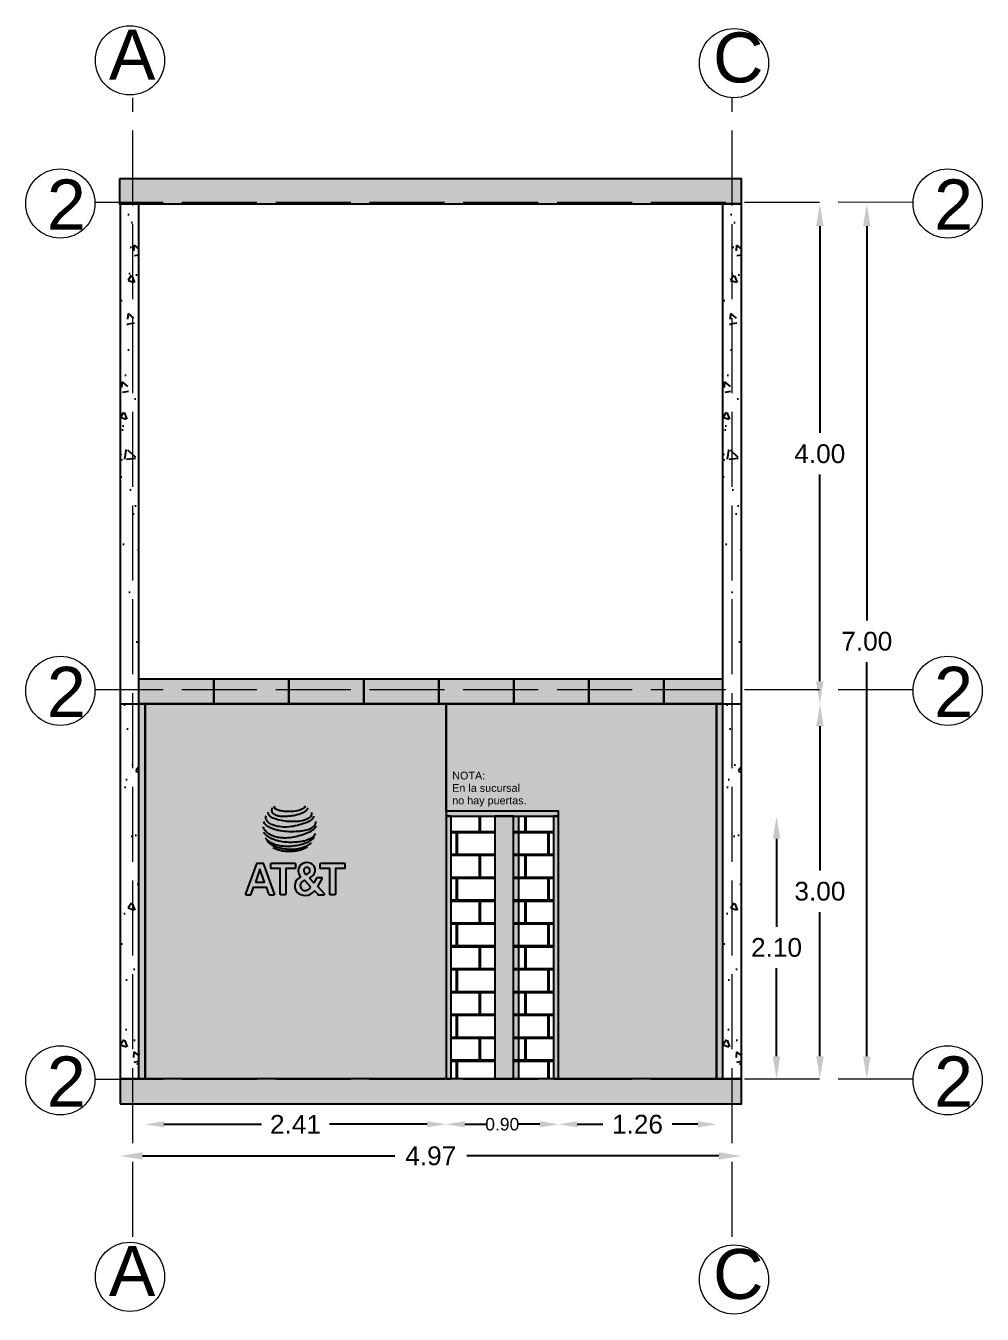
# Model space of a CAD drawing. Header units: millimetres. Extents: x 0 to 21977, y 2 to 7635.
# Drawn here: x 10963.86 to 10971.51, y 3781.54 to 3791.85 of the extents above; entities that cross this region are included whole.
import ezdxf

# ---------------------------------------------------------------- set-up
doc = ezdxf.new("R2010")
doc.units = ezdxf.units.MM
doc.linetypes.add('ACAD_ISO02W100', pattern=[15, 12, -3])
for name, color, linetype in [('CORTE', 254, 'Continuous'), ('MEDIDAS.', 144, 'Continuous'), ('MUROS ACABADOS', 142, 'Continuous')]:
    doc.layers.add(name, color=color, linetype=linetype)
doc.layers.add('COTAS', color=161, linetype='ACAD_ISO02W100', lineweight=20)
doc.layers.add('MURO DUROCK', color=161, linetype='Continuous', lineweight=25)
doc.styles.get("Standard").update_dxf_attribs({"font": 'arial.ttf'})
doc.dimstyles.get("Standard").update_dxf_attribs({"dimtxt": 0.15, "dimasz": 0.18, "dimexe": 0.18, "dimexo": 0.0625, "dimgap": 0.09, "dimtad": 0, "dimtih": 1, "dimtoh": 1, "dimzin": 0, "dimdsep": 46, "dimtxsty": 'Standard', "dimblk2": 'ARCHTICK', "dimcen": 0.09, "dimadec": 0, "dimazin": 0, "dimtfac": 1, "dimtofl": 0, "dimtmove": 0, "dimatfit": 3, "dimfxl": 1, "dimtolj": 1, "dimtzin": 0, "dimarcsym": 0})

# ---------------------------------------------------------------- blocks, each defined once
blk = doc.blocks.new('letrero para plano azul')
at = {"true_color": 0x389cff}
h = blk.add_hatch(color=150, dxfattribs=at)
h.dxf.hatch_style = 1
edge = h.paths.add_edge_path()
edge.add_ellipse((10971.687, 3808.14), major_axis=(-0.408, 0), ratio=0.990182, start_angle=235.8088, end_angle=304.4805)
edge.add_spline(control_points=[(10971.457, 3808.473), (10971.447, 3808.462), (10971.449, 3808.433), (10971.508, 3808.406), (10971.583, 3808.388), (10971.694, 3808.385), (10971.802, 3808.388), (10971.925, 3808.442), (10971.923, 3808.467), (10971.917, 3808.474)], knot_values=[0.128865, 0.128865, 0.128865, 0.128865, 0.153866, 0.179922, 0.232217, 0.300381, 0.373945, 0.445699, 0.478946, 0.478946, 0.478946, 0.478946], degree=3, periodic=0)
h = blk.add_hatch(color=150, dxfattribs=at)
h.dxf.hatch_style = 1
edge = h.paths.add_edge_path()
edge.add_spline(control_points=[(10971.958, 3808.442), (10971.96, 3808.437), (10971.96, 3808.43), (10971.938, 3808.394), (10971.872, 3808.357), (10971.777, 3808.326), (10971.669, 3808.311), (10971.587, 3808.309), (10971.519, 3808.315), (10971.477, 3808.327), (10971.438, 3808.348), (10971.415, 3808.377), (10971.406, 3808.414), (10971.416, 3808.436), (10971.423, 3808.448)], knot_values=[0.003593, 0.003593, 0.003593, 0.003593, 0.006024, 0.021106, 0.073245, 0.144555, 0.202269, 0.269247, 0.293403, 0.325434, 0.349075, 0.372728, 0.390364, 0.4152, 0.4152, 0.4152, 0.4152], degree=3, periodic=0)
edge.add_ellipse((10971.687, 3808.14), major_axis=(-0.408, 0), ratio=0.990182, start_angle=310.357, end_angle=323.8514)
edge.add_spline(control_points=[(10971.358, 3808.378), (10971.356, 3808.369), (10971.356, 3808.348), (10971.385, 3808.307), (10971.458, 3808.271), (10971.557, 3808.245), (10971.66, 3808.232), (10971.755, 3808.231), (10971.862, 3808.236), (10971.96, 3808.263), (10972.022, 3808.319), (10972.025, 3808.352), (10972.023, 3808.366), (10972.023, 3808.37)], knot_values=[0.008649, 0.008649, 0.008649, 0.008649, 0.025773, 0.045772, 0.096013, 0.166665, 0.233614, 0.282556, 0.338803, 0.427861, 0.462359, 0.479526, 0.486818, 0.486818, 0.486818, 0.486818], degree=3, periodic=0)
edge.add_ellipse((10971.687, 3808.14), major_axis=(-0.408, 0), ratio=0.990182, start_angle=214.66, end_angle=228.4302)
h = blk.add_hatch(color=150, dxfattribs=at)
h.dxf.hatch_style = 1
edge = h.paths.add_edge_path()
edge.add_spline(control_points=[(10971.286, 3808.07), (10971.29, 3808.062), (10971.298, 3808.048), (10971.317, 3808.028), (10971.344, 3808.004), (10971.387, 3807.978), (10971.447, 3807.95), (10971.529, 3807.927), (10971.609, 3807.914), (10971.695, 3807.91), (10971.775, 3807.912), (10971.866, 3807.922), (10971.941, 3807.938), (10972.005, 3807.967), (10972.052, 3807.996), (10972.074, 3808.029), (10972.082, 3808.041), (10972.084, 3808.044)], knot_values=[0.012982, 0.012982, 0.012982, 0.012982, 0.028308, 0.04302, 0.063513, 0.093229, 0.133566, 0.183249, 0.248239, 0.279568, 0.339134, 0.393524, 0.445234, 0.477135, 0.521976, 0.542107, 0.5483, 0.5483, 0.5483, 0.5483], degree=3, periodic=0)
edge.add_ellipse((10971.687, 3808.14), major_axis=(-0.408, 0), ratio=0.990182, start_angle=166.2681, end_angle=183.2099)
edge.add_spline(control_points=[(10972.095, 3808.163), (10972.092, 3808.156), (10972.085, 3808.141), (10972.059, 3808.113), (10972.003, 3808.074), (10971.914, 3808.034), (10971.805, 3808.001), (10971.698, 3807.982), (10971.611, 3807.977), (10971.536, 3807.981), (10971.479, 3807.992), (10971.425, 3808.009), (10971.381, 3808.03), (10971.345, 3808.055), (10971.318, 3808.081), (10971.301, 3808.103), (10971.287, 3808.127), (10971.282, 3808.144), (10971.28, 3808.153)], knot_values=[0.007802, 0.007802, 0.007802, 0.007802, 0.0205, 0.038932, 0.075849, 0.143421, 0.21564, 0.282181, 0.339884, 0.372758, 0.418414, 0.445526, 0.474864, 0.506767, 0.524911, 0.541965, 0.557948, 0.574375, 0.574375, 0.574375, 0.574375], degree=3, periodic=0)
edge.add_ellipse((10971.687, 3808.14), major_axis=(-0.408, 0), ratio=0.990182, start_angle=358.1762, end_angle=370)
h = blk.add_hatch(color=150, dxfattribs=at)
h.dxf.hatch_style = 1
edge = h.paths.add_edge_path()
edge.add_spline(control_points=[(10971.29, 3808.231), (10971.291, 3808.222), (10971.302, 3808.189), (10971.345, 3808.159), (10971.405, 3808.126), (10971.47, 3808.104), (10971.562, 3808.085), (10971.68, 3808.073), (10971.797, 3808.075), (10971.906, 3808.088), (10971.98, 3808.107), (10972.039, 3808.139), (10972.072, 3808.171), (10972.084, 3808.204), (10972.085, 3808.225), (10972.085, 3808.231)], knot_values=[0.014023, 0.014023, 0.014023, 0.014023, 0.030974, 0.073379, 0.10402, 0.155335, 0.197783, 0.274963, 0.369242, 0.410223, 0.47411, 0.506523, 0.530369, 0.556614, 0.567607, 0.567607, 0.567607, 0.567607], degree=3, periodic=0)
edge.add_ellipse((10971.687, 3808.14), major_axis=(-0.408, 0), ratio=0.990182, start_angle=192.9923, end_angle=206.2179)
edge.add_spline(control_points=[(10972.053, 3808.318), (10972.053, 3808.315), (10972.052, 3808.295), (10972.008, 3808.24), (10971.906, 3808.197), (10971.776, 3808.163), (10971.647, 3808.144), (10971.535, 3808.15), (10971.443, 3808.17), (10971.377, 3808.203), (10971.333, 3808.241), (10971.316, 3808.285), (10971.319, 3808.31), (10971.324, 3808.322)], knot_values=[0.003597, 0.003597, 0.003597, 0.003597, 0.009886, 0.039798, 0.122741, 0.208239, 0.285459, 0.358281, 0.409779, 0.455584, 0.490924, 0.513468, 0.537289, 0.537289, 0.537289, 0.537289], degree=3, periodic=0)
edge.add_ellipse((10971.687, 3808.14), major_axis=(-0.408, 0), ratio=0.990182, start_angle=333.1991, end_angle=346.9413)
h = blk.add_hatch(color=150, dxfattribs=at)
h.dxf.hatch_style = 1
edge = h.paths.add_edge_path()
edge.add_spline(control_points=[(10971.333, 3807.941), (10971.339, 3807.934), (10971.356, 3807.915), (10971.385, 3807.888), (10971.423, 3807.863), (10971.47, 3807.842), (10971.526, 3807.823), (10971.594, 3807.808), (10971.671, 3807.801), (10971.748, 3807.8), (10971.824, 3807.81), (10971.89, 3807.826), (10971.953, 3807.854), (10971.992, 3807.883), (10972.015, 3807.902), (10972.02, 3807.906)], knot_values=[0.02124, 0.02124, 0.02124, 0.02124, 0.038567, 0.066554, 0.09322, 0.121056, 0.158938, 0.200798, 0.247614, 0.298784, 0.33987, 0.387174, 0.420854, 0.464375, 0.475001, 0.475001, 0.475001, 0.475001], degree=3, periodic=0)
edge.add_ellipse((10971.687, 3808.14), major_axis=(-0.408, 0), ratio=0.990182, start_angle=144.5182, end_angle=157.8506)
edge.add_spline(control_points=[(10972.065, 3807.988), (10972.059, 3807.981), (10972.034, 3807.956), (10971.969, 3807.908), (10971.87, 3807.873), (10971.755, 3807.853), (10971.646, 3807.845), (10971.542, 3807.853), (10971.45, 3807.878), (10971.381, 3807.909), (10971.339, 3807.948), (10971.321, 3807.969), (10971.315, 3807.977)], knot_values=[0.011524, 0.011524, 0.011524, 0.011524, 0.028354, 0.074673, 0.157277, 0.217096, 0.286184, 0.354151, 0.405667, 0.458056, 0.490472, 0.508639, 0.508639, 0.508639, 0.508639], degree=3, periodic=0)
edge.add_ellipse((10971.687, 3808.14), major_axis=(-0.408, 0), ratio=0.990182, start_angle=23.854, end_angle=29.5948)
h = blk.add_hatch(color=150, dxfattribs=at)
h.dxf.hatch_style = 1
edge = h.paths.add_edge_path()
edge.add_ellipse((10971.687, 3808.14), major_axis=(-0.408, 0), ratio=0.990182, start_angle=50.6786, end_angle=131.2406)
edge.add_spline(control_points=[(10971.956, 3807.837), (10971.952, 3807.834), (10971.935, 3807.826), (10971.903, 3807.809), (10971.855, 3807.791), (10971.797, 3807.779), (10971.734, 3807.769), (10971.673, 3807.77), (10971.607, 3807.772), (10971.546, 3807.783), (10971.49, 3807.798), (10971.454, 3807.815), (10971.436, 3807.824), (10971.429, 3807.828)], knot_values=[0.00823, 0.00823, 0.00823, 0.00823, 0.0177, 0.042594, 0.074296, 0.109937, 0.148709, 0.189938, 0.2206, 0.268724, 0.301937, 0.3263, 0.33974, 0.33974, 0.33974, 0.33974], degree=3, periodic=0)
h = blk.add_hatch(color=255)
h.dxf.hatch_style = 1
edge = h.paths.add_edge_path()
edge.add_line((10971.014, 3807.103), (10971.079, 3807.103))
edge.add_arc((10971.079, 3807.116), 0.0137, 270, 346.4923)
edge.add_line((10971.092, 3807.113), (10971.13, 3807.219))
edge.add_line((10971.13, 3807.219), (10971.325, 3807.219))
edge.add_line((10971.325, 3807.219), (10971.361, 3807.117))
edge.add_arc((10971.382, 3807.124), 0.0215, 198.6171, 261.6624)
edge.add_line((10971.378, 3807.103), (10971.443, 3807.103))
edge.add_arc((10971.441, 3807.114), 0.0117, 278.8223, 386.0649)
edge.add_line((10971.452, 3807.119), (10971.287, 3807.577))
edge.add_arc((10971.271, 3807.571), 0.0166, 19.8261, 75.8209)
edge.add_line((10971.275, 3807.587), (10971.185, 3807.587))
edge.add_arc((10971.185, 3807.574), 0.0136, 90, 151.5385)
edge.add_line((10971.173, 3807.58), (10971.006, 3807.119))
edge.add_arc((10971.016, 3807.113), 0.0108, 151.0703, 262.0236)
h.paths.add_polyline_path([(10971.157, 3807.297), (10971.297, 3807.297), (10971.228, 3807.497)], flags=16)
h = blk.add_hatch(color=255)
h.dxf.hatch_style = 1
edge = h.paths.add_edge_path()
edge.add_line((10971.405, 3807.588), (10971.763, 3807.588))
edge.add_arc((10971.763, 3807.576), 0.0118, 4.2, 90, ccw=False)
edge.add_line((10971.775, 3807.577), (10971.775, 3807.518))
edge.add_arc((10971.764, 3807.518), 0.011, -95.3111, 0, ccw=False)
edge.add_line((10971.763, 3807.507), (10971.628, 3807.507))
edge.add_line((10971.628, 3807.507), (10971.628, 3807.112))
edge.add_arc((10971.616, 3807.114), 0.0118, 280.0314, 347.5188, ccw=False)
edge.add_line((10971.618, 3807.103), (10971.551, 3807.103))
edge.add_arc((10971.552, 3807.115), 0.0123, 188.9431, 262.8223, ccw=False)
edge.add_line((10971.54, 3807.113), (10971.54, 3807.507))
edge.add_line((10971.54, 3807.507), (10971.407, 3807.507))
edge.add_arc((10971.407, 3807.52), 0.0134, 193.5965, 270, ccw=False)
edge.add_line((10971.394, 3807.517), (10971.394, 3807.575))
edge.add_arc((10971.406, 3807.575), 0.0128, 97.5157, 180, ccw=False)
h = blk.add_hatch(color=255)
h.dxf.hatch_style = 1
edge = h.paths.add_edge_path(flags=16)
edge.add_arc((10971.829, 3807.617), 0.233, 297.9697, 312.5604)
edge.add_arc((10971.954, 3807.477), 0.0455, 315.7362, 358.7602)
edge.add_arc((10971.957, 3807.48), 0.0428, 355.2814, 443.5652)
edge.add_arc((10971.951, 3807.38), 0.143, 85.5402, 94.4598)
edge.add_arc((10971.946, 3807.479), 0.0434, 98.3903, 178.7763)
edge.add_arc((10971.96, 3807.475), 0.0574, 175.1233, 217.1316)
edge.add_arc((10972.044, 3807.523), 0.154, 212.4434, 226.6899)
edge = h.paths.add_edge_path(flags=16)
edge.add_line((10972.011, 3807.219), (10971.913, 3807.325))
edge.add_arc((10971.995, 3807.171), 0.174, 118.201, 134.038)
edge.add_arc((10971.924, 3807.242), 0.0742, 132.5389, 194.599)
edge.add_arc((10971.924, 3807.241), 0.0743, 194.4613, 279.0682)
edge.add_arc((10971.93, 3807.254), 0.0857, 274.3532, 321.59)
edge.add_arc((10971.85, 3807.33), 0.196, 318.4876, 325.3812)
edge = h.paths.add_edge_path()
edge.add_arc((10971.915, 3807.236), 0.151, 111.7971, 215.4875)
edge.add_arc((10971.924, 3807.272), 0.181, 223.2882, 323.398)
edge.add_line((10972.069, 3807.164), (10972.114, 3807.114))
edge.add_arc((10972.136, 3807.129), 0.0264, 215.8159, 267.0105)
edge.add_line((10972.134, 3807.103), (10972.217, 3807.103))
edge.add_arc((10972.216, 3807.112), 0.00941, 277.5157, 384.5194)
edge.add_line((10972.224, 3807.116), (10972.119, 3807.23))
edge.add_line((10972.119, 3807.23), (10972.188, 3807.35))
edge.add_arc((10972.18, 3807.354), 0.00926, 329.9216, 439.5861)
edge.add_line((10972.182, 3807.364), (10972.116, 3807.364))
edge.add_arc((10972.116, 3807.345), 0.0189, 90, 140.6245)
edge.add_line((10972.101, 3807.357), (10972.06, 3807.286))
edge.add_line((10972.06, 3807.286), (10971.993, 3807.36))
edge.add_arc((10971.904, 3807.536), 0.197, 296.6772, 325.6351)
edge.add_arc((10971.968, 3807.482), 0.114, 329.7219, 428.2029)
edge.add_arc((10971.953, 3807.427), 0.171, 70.2157, 111.5609)
edge.add_arc((10971.933, 3807.482), 0.113, 112.5789, 170.1889)
edge.add_arc((10971.954, 3807.474), 0.135, 168.3304, 197.2049)
edge.add_arc((10971.999, 3807.496), 0.185, 199.7699, 220.7987)
h = blk.add_hatch(color=255)
h.dxf.hatch_style = 1
edge = h.paths.add_edge_path()
edge.add_line((10972.17, 3807.588), (10972.528, 3807.588))
edge.add_arc((10972.528, 3807.576), 0.0118, 4.2, 90, ccw=False)
edge.add_line((10972.54, 3807.577), (10972.54, 3807.518))
edge.add_arc((10972.529, 3807.518), 0.011, -95.3111, 0, ccw=False)
edge.add_line((10972.528, 3807.507), (10972.393, 3807.507))
edge.add_line((10972.393, 3807.507), (10972.393, 3807.112))
edge.add_arc((10972.381, 3807.114), 0.0118, 280.0314, 347.5188, ccw=False)
edge.add_line((10972.383, 3807.103), (10972.316, 3807.103))
edge.add_arc((10972.317, 3807.115), 0.0123, 188.9431, 262.8223, ccw=False)
edge.add_line((10972.305, 3807.113), (10972.305, 3807.507))
edge.add_line((10972.305, 3807.507), (10972.172, 3807.507))
edge.add_arc((10972.172, 3807.52), 0.0134, 193.5965, 270, ccw=False)
edge.add_line((10972.158, 3807.517), (10972.158, 3807.575))
edge.add_arc((10972.171, 3807.575), 0.0128, 97.5157, 180, ccw=False)
at = {"color": 255}
for points in [[(10971.014, 3807.103), (10971.079, 3807.103, 0.346732), (10971.092, 3807.113), (10971.13, 3807.219), (10971.325, 3807.219), (10971.361, 3807.117, 0.282242), (10971.378, 3807.103), (10971.443, 3807.103, 0.50537), (10971.452, 3807.119), (10971.287, 3807.577, 0.249304), (10971.275, 3807.587), (10971.185, 3807.587, 0.275157), (10971.173, 3807.58), (10971.006, 3807.119, 0.525866)], [(10971.405, 3807.588), (10971.763, 3807.588, -0.392903), (10971.775, 3807.577), (10971.775, 3807.518, -0.441632), (10971.763, 3807.507), (10971.628, 3807.507), (10971.628, 3807.112, -0.303287), (10971.618, 3807.103), (10971.551, 3807.103, -0.334009), (10971.54, 3807.113), (10971.54, 3807.507), (10971.407, 3807.507, -0.346298), (10971.394, 3807.517), (10971.394, 3807.575, -0.376295)], [(10972.17, 3807.588), (10972.528, 3807.588, -0.392903), (10972.54, 3807.577), (10972.54, 3807.518, -0.441632), (10972.528, 3807.507), (10972.393, 3807.507), (10972.393, 3807.112, -0.303287), (10972.383, 3807.103), (10972.316, 3807.103, -0.334009), (10972.305, 3807.113), (10972.305, 3807.507), (10972.172, 3807.507, -0.346298), (10972.158, 3807.517), (10972.158, 3807.575, -0.376295)]]:
    blk.add_lwpolyline(points, format="xyb", close=True, dxfattribs=at)
for points in [[(10971.993, 3807.36, 0.12703), (10972.067, 3807.424, 0.458264), (10972.011, 3807.588, 0.182385), (10971.89, 3807.586, 0.256803), (10971.822, 3807.501, 0.12666), (10971.825, 3807.434, 0.092014), (10971.859, 3807.376, -56.877628)], [(10971.859, 3807.376, 0.486062), (10971.792, 3807.148, 0.466891), (10972.069, 3807.164), (10972.114, 3807.114, 0.22717), (10972.134, 3807.103), (10972.217, 3807.103, 0.504061), (10972.224, 3807.116), (10972.119, 3807.23), (10972.188, 3807.35, 0.518708), (10972.182, 3807.364), (10972.116, 3807.364, 0.224555), (10972.101, 3807.357), (10972.06, 3807.286), (10971.993, 3807.36)], [(10971.939, 3807.411, 0.06375), (10971.987, 3807.445, 0.189964), (10972, 3807.476, 0.405468), (10971.962, 3807.522, 0.038938), (10971.94, 3807.522, 0.365879), (10971.903, 3807.48, 0.185377), (10971.914, 3807.441, 0.062243), (10971.939, 3807.411, -0.802104)], [(10972.011, 3807.219), (10971.913, 3807.325, 0.069212), (10971.874, 3807.296, 0.277607), (10971.852, 3807.223, 0.386906), (10971.936, 3807.168, 0.209078), (10971.997, 3807.2, 0.030088), (10972.011, 3807.219, 0.609101)]]:
    blk.add_lwpolyline(points, format="xyb", dxfattribs=at)
blk.add_lwpolyline([(10971.157, 3807.297), (10971.297, 3807.297), (10971.228, 3807.497), (10971.157, 3807.297)], dxfattribs=at)
at = {"color": 150, "true_color": 0x389cff}
for points, knots in [([(10972.023, 3808.37), (10972.023, 3808.366), (10972.025, 3808.352), (10972.022, 3808.319), (10971.96, 3808.263), (10971.862, 3808.236), (10971.755, 3808.231), (10971.66, 3808.232), (10971.557, 3808.245), (10971.458, 3808.271), (10971.385, 3808.307), (10971.356, 3808.348), (10971.356, 3808.369), (10971.358, 3808.378)], [0.0086485, 0.0086485, 0.0086485, 0.0086485, 0.01594, 0.0331077, 0.067605, 0.1566633, 0.2129102, 0.2618518, 0.3288015, 0.3994534, 0.4496941, 0.4696933, 0.4868177, 0.4868177, 0.4868177, 0.4868177]), ([(10971.958, 3808.442), (10971.96, 3808.437), (10971.96, 3808.43), (10971.938, 3808.394), (10971.872, 3808.357), (10971.777, 3808.326), (10971.669, 3808.311), (10971.587, 3808.309), (10971.519, 3808.315), (10971.477, 3808.327), (10971.438, 3808.348), (10971.415, 3808.377), (10971.406, 3808.414), (10971.416, 3808.436), (10971.423, 3808.448)], [0.0035932, 0.0035932, 0.0035932, 0.0035932, 0.0060238, 0.0211063, 0.0732448, 0.1445555, 0.2022685, 0.2692466, 0.2934034, 0.3254338, 0.3490749, 0.3727276, 0.3903641, 0.4151999, 0.4151999, 0.4151999, 0.4151999]), ([(10971.917, 3808.474), (10971.923, 3808.467), (10971.925, 3808.442), (10971.802, 3808.388), (10971.694, 3808.385), (10971.583, 3808.388), (10971.508, 3808.406), (10971.449, 3808.433), (10971.447, 3808.462), (10971.457, 3808.473)], [0.1288654, 0.1288654, 0.1288654, 0.1288654, 0.1621128, 0.2338664, 0.3074303, 0.3755951, 0.4278902, 0.4539459, 0.4789464, 0.4789464, 0.4789464, 0.4789464]), ([(10972.095, 3808.163), (10972.092, 3808.156), (10972.085, 3808.141), (10972.059, 3808.113), (10972.003, 3808.074), (10971.914, 3808.034), (10971.805, 3808.001), (10971.698, 3807.982), (10971.611, 3807.977), (10971.536, 3807.981), (10971.479, 3807.992), (10971.425, 3808.009), (10971.381, 3808.03), (10971.345, 3808.055), (10971.318, 3808.081), (10971.301, 3808.103), (10971.287, 3808.127), (10971.282, 3808.144), (10971.28, 3808.153)], [0.0078016, 0.0078016, 0.0078016, 0.0078016, 0.0205003, 0.0389321, 0.0758492, 0.1434214, 0.2156401, 0.2821809, 0.3398835, 0.3727584, 0.4184145, 0.4455255, 0.4748644, 0.5067672, 0.5249113, 0.5419651, 0.5579475, 0.5743748, 0.5743748, 0.5743748, 0.5743748]), ([(10972.085, 3808.231), (10972.085, 3808.225), (10972.084, 3808.204), (10972.072, 3808.171), (10972.039, 3808.139), (10971.98, 3808.107), (10971.906, 3808.088), (10971.797, 3808.075), (10971.68, 3808.073), (10971.562, 3808.085), (10971.47, 3808.104), (10971.405, 3808.126), (10971.345, 3808.159), (10971.302, 3808.189), (10971.291, 3808.222), (10971.29, 3808.231)], [0.0140234, 0.0140234, 0.0140234, 0.0140234, 0.0250162, 0.0512619, 0.0751078, 0.1075212, 0.1714081, 0.2123883, 0.306668, 0.3838473, 0.4262958, 0.4776106, 0.5082517, 0.5506568, 0.5676073, 0.5676073, 0.5676073, 0.5676073]), ([(10972.053, 3808.318), (10972.053, 3808.315), (10972.052, 3808.295), (10972.008, 3808.24), (10971.906, 3808.197), (10971.776, 3808.163), (10971.647, 3808.144), (10971.535, 3808.15), (10971.443, 3808.17), (10971.377, 3808.203), (10971.333, 3808.241), (10971.316, 3808.285), (10971.319, 3808.31), (10971.324, 3808.322)], [0.0035967, 0.0035967, 0.0035967, 0.0035967, 0.0098858, 0.0397983, 0.122741, 0.2082388, 0.285459, 0.3582808, 0.4097789, 0.4555835, 0.4909237, 0.5134678, 0.5372889, 0.5372889, 0.5372889, 0.5372889]), ([(10972.084, 3808.044), (10972.082, 3808.041), (10972.074, 3808.029), (10972.052, 3807.996), (10972.005, 3807.967), (10971.941, 3807.938), (10971.866, 3807.922), (10971.775, 3807.912), (10971.695, 3807.91), (10971.609, 3807.914), (10971.529, 3807.927), (10971.447, 3807.95), (10971.387, 3807.978), (10971.344, 3808.004), (10971.317, 3808.028), (10971.298, 3808.048), (10971.29, 3808.062), (10971.286, 3808.07)], [0.0129818, 0.0129818, 0.0129818, 0.0129818, 0.0191742, 0.0393052, 0.0841466, 0.1160473, 0.1677579, 0.2221471, 0.2817133, 0.3130424, 0.3780328, 0.4277155, 0.4680528, 0.4977683, 0.518262, 0.5329737, 0.5482997, 0.5482997, 0.5482997, 0.5482997]), ([(10972.065, 3807.988), (10972.059, 3807.981), (10972.034, 3807.956), (10971.969, 3807.908), (10971.87, 3807.873), (10971.755, 3807.853), (10971.646, 3807.845), (10971.542, 3807.853), (10971.45, 3807.878), (10971.381, 3807.909), (10971.339, 3807.948), (10971.321, 3807.969), (10971.315, 3807.977)], [0.011524, 0.011524, 0.011524, 0.011524, 0.0283541, 0.0746731, 0.1572768, 0.2170963, 0.2861837, 0.3541511, 0.4056674, 0.4580557, 0.4904717, 0.5086393, 0.5086393, 0.5086393, 0.5086393]), ([(10972.02, 3807.906), (10972.015, 3807.902), (10971.992, 3807.883), (10971.953, 3807.854), (10971.89, 3807.826), (10971.824, 3807.81), (10971.748, 3807.8), (10971.671, 3807.801), (10971.594, 3807.808), (10971.526, 3807.823), (10971.47, 3807.842), (10971.423, 3807.863), (10971.385, 3807.888), (10971.356, 3807.915), (10971.339, 3807.934), (10971.333, 3807.941)], [0.0212403, 0.0212403, 0.0212403, 0.0212403, 0.0318666, 0.0753881, 0.1090673, 0.1563713, 0.1974573, 0.2486273, 0.2954439, 0.3373039, 0.3751856, 0.4030217, 0.4296875, 0.4576748, 0.4750013, 0.4750013, 0.4750013, 0.4750013]), ([(10971.956, 3807.837), (10971.952, 3807.834), (10971.935, 3807.826), (10971.903, 3807.809), (10971.855, 3807.791), (10971.797, 3807.779), (10971.734, 3807.769), (10971.673, 3807.77), (10971.607, 3807.772), (10971.546, 3807.783), (10971.49, 3807.798), (10971.454, 3807.815), (10971.436, 3807.824), (10971.429, 3807.828)], [0.0082302, 0.0082302, 0.0082302, 0.0082302, 0.0177002, 0.0425936, 0.0742963, 0.109937, 0.1487094, 0.1899382, 0.2206004, 0.2687243, 0.3019369, 0.3263003, 0.3397397, 0.3397397, 0.3397397, 0.3397397])]:
    blk.add_open_spline(points, degree=3, knots=knots, dxfattribs=at)
blk = doc.blocks.new('*D151')
at = {"layer": 'Defpoints', "color": 0, "transparency": 16777216}
for p in [(10968.119, 3783.057), (10969.383, 3783.057), (10969.383, 3783.057)]:
    blk.add_point(p, dxfattribs=at)
at = {"layer": 'MEDIDAS.', "color": 0, "lineweight": -2, "transparency": 16777216}
for p, q in [((10968.269, 3783.057), (10968.473, 3783.057)), ((10969.233, 3783.057), (10969.028, 3783.057))]:
    blk.add_line(p, q, dxfattribs=at)
at = {"layer": 'MEDIDAS.', "color": 0, "transparency": 16777216}
for points in [[(10968.269, 3783.082), (10968.269, 3783.032), (10968.119, 3783.057)], [(10969.233, 3783.082), (10969.233, 3783.032), (10969.383, 3783.057)]]:
    blk.add_solid(points, dxfattribs=at)
at = {"layer": 'MEDIDAS.', "color": 0, "transparency": 16777216, "insert": (10968.751, 3783.057), "char_height": 0.15, "attachment_point": 5}
blk.add_mtext('\\A1;1.26', dxfattribs=at)
blk = doc.blocks.new('_ArchTick')
at = {"color": 0, "linetype": 'ByBlock', "const_width": 0.15}
blk.add_lwpolyline([(-0.5, -0.5), (0.5, 0.5)], dxfattribs=at)
blk = doc.blocks.new('*D152')
at = {"layer": 'Defpoints', "color": 0, "transparency": 16777216}
for p in [(10967.219, 3783.057), (10968.119, 3783.057), (10968.119, 3783.057)]:
    blk.add_point(p, dxfattribs=at)
at = {"layer": 'MEDIDAS.', "color": 0, "lineweight": -2, "transparency": 16777216}
for p, q in [((10967.369, 3783.057), (10967.539, 3783.057)), ((10967.969, 3783.057), (10967.798, 3783.057))]:
    blk.add_line(p, q, dxfattribs=at)
at = {"layer": 'MEDIDAS.', "color": 0, "transparency": 16777216}
for points in [[(10967.369, 3783.082), (10967.369, 3783.032), (10967.219, 3783.057)], [(10967.969, 3783.082), (10967.969, 3783.032), (10968.119, 3783.057)]]:
    blk.add_solid(points, dxfattribs=at)
at = {"layer": 'MEDIDAS.', "color": 0, "transparency": 16777216, "insert": (10967.669, 3783.057), "char_height": 0.1, "attachment_point": 5}
blk.add_mtext('\\A1;0.90', dxfattribs=at)
blk = doc.blocks.new('*D153')
at = {"layer": 'Defpoints', "color": 0, "transparency": 16777216}
for p in [(10964.812, 3783.057), (10967.219, 3783.057), (10967.219, 3783.057)]:
    blk.add_point(p, dxfattribs=at)
at = {"layer": 'MEDIDAS.', "color": 0, "lineweight": -2, "transparency": 16777216}
for p, q in [((10964.962, 3783.057), (10965.744, 3783.057)), ((10967.069, 3783.057), (10966.287, 3783.057))]:
    blk.add_line(p, q, dxfattribs=at)
at = {"layer": 'MEDIDAS.', "color": 0, "transparency": 16777216}
for points in [[(10964.962, 3783.082), (10964.962, 3783.032), (10964.812, 3783.057)], [(10967.069, 3783.082), (10967.069, 3783.032), (10967.219, 3783.057)]]:
    blk.add_solid(points, dxfattribs=at)
at = {"layer": 'MEDIDAS.', "color": 0, "transparency": 16777216, "insert": (10966.015, 3783.057), "char_height": 0.15, "attachment_point": 5}
blk.add_mtext('\\A1;2.41', dxfattribs=at)
blk = doc.blocks.new('*D154')
at = {"layer": 'Defpoints', "color": 0, "transparency": 16777216}
for p in [(10964.612, 3782.804), (10969.582, 3782.804), (10969.582, 3782.804)]:
    blk.add_point(p, dxfattribs=at)
at = {"layer": 'MEDIDAS.', "color": 0, "lineweight": -2, "transparency": 16777216}
for p, q in [((10964.792, 3782.804), (10966.81, 3782.804)), ((10969.402, 3782.804), (10967.385, 3782.804))]:
    blk.add_line(p, q, dxfattribs=at)
at = {"layer": 'MEDIDAS.', "color": 0, "transparency": 16777216}
for points in [[(10964.792, 3782.834), (10964.792, 3782.774), (10964.612, 3782.804)], [(10969.402, 3782.834), (10969.402, 3782.774), (10969.582, 3782.804)]]:
    blk.add_solid(points, dxfattribs=at)
at = {"layer": 'MEDIDAS.', "color": 0, "transparency": 16777216, "insert": (10967.097, 3782.804), "char_height": 0.15, "attachment_point": 5}
blk.add_mtext('\\A1;4.97', dxfattribs=at)
blk = doc.blocks.new('*D155')
at = {"layer": 'Defpoints', "color": 0, "transparency": 16777216}
for p in [(10970.209, 3786.421), (10970.21, 3786.421), (10970.21, 3783.421)]:
    blk.add_point(p, dxfattribs=at)
at = {"layer": 'MEDIDAS.', "color": 0, "lineweight": -2, "transparency": 16777216}
for p, q in [((10970.209, 3786.421), (10970.21, 3786.421)), ((10970.21, 3786.241), (10970.21, 3785.088)), ((10970.21, 3783.601), (10970.21, 3784.755))]:
    blk.add_line(p, q, dxfattribs=at)
at = {"layer": 'MEDIDAS.', "color": 0, "transparency": 16777216}
for points in [[(10970.18, 3786.241), (10970.24, 3786.241), (10970.21, 3786.421)], [(10970.18, 3783.601), (10970.24, 3783.601), (10970.21, 3783.421)]]:
    blk.add_solid(points, dxfattribs=at)
at = {"layer": 'MEDIDAS.', "color": 0, "transparency": 16777216, "insert": (10970.21, 3784.921), "char_height": 0.15, "attachment_point": 5}
blk.add_mtext('\\A1;3.00', dxfattribs=at)
blk = doc.blocks.new('*D156')
at = {"layer": 'Defpoints', "color": 0, "transparency": 16777216}
for p in [(10969.863, 3785.521), (10969.863, 3785.521), (10969.863, 3783.421)]:
    blk.add_point(p, dxfattribs=at)
at = {"layer": 'MEDIDAS.', "color": 0, "lineweight": -2, "transparency": 16777216}
for p, q in [((10969.863, 3785.341), (10969.863, 3784.638)), ((10969.863, 3783.601), (10969.863, 3784.305))]:
    blk.add_line(p, q, dxfattribs=at)
at = {"layer": 'MEDIDAS.', "color": 0, "transparency": 16777216}
for points in [[(10969.833, 3785.341), (10969.893, 3785.341), (10969.863, 3785.521)], [(10969.833, 3783.601), (10969.893, 3783.601), (10969.863, 3783.421)]]:
    blk.add_solid(points, dxfattribs=at)
at = {"layer": 'MEDIDAS.', "color": 0, "transparency": 16777216, "insert": (10969.863, 3784.471), "char_height": 0.15, "attachment_point": 5}
blk.add_mtext('\\A1;2.10', dxfattribs=at)
blk = doc.blocks.new('*D157')
at = {"layer": 'Defpoints', "color": 0, "transparency": 16777216}
for p in [(10970.209, 3790.421), (10970.209, 3790.421), (10970.209, 3786.421)]:
    blk.add_point(p, dxfattribs=at)
at = {"layer": 'MEDIDAS.', "color": 0, "lineweight": -2, "transparency": 16777216}
for p, q in [((10970.209, 3790.241), (10970.209, 3788.588)), ((10970.209, 3786.601), (10970.209, 3788.255))]:
    blk.add_line(p, q, dxfattribs=at)
at = {"layer": 'MEDIDAS.', "color": 0, "transparency": 16777216}
for points in [[(10970.179, 3790.241), (10970.239, 3790.241), (10970.209, 3790.421)], [(10970.179, 3786.601), (10970.239, 3786.601), (10970.209, 3786.421)]]:
    blk.add_solid(points, dxfattribs=at)
at = {"layer": 'MEDIDAS.', "color": 0, "transparency": 16777216, "insert": (10970.209, 3788.421), "char_height": 0.15, "attachment_point": 5}
blk.add_mtext('\\A1;4.00', dxfattribs=at)
blk = doc.blocks.new('*D158')
at = {"layer": 'Defpoints', "color": 0, "transparency": 16777216}
for p in [(10970.585, 3790.421), (10970.585, 3783.421), (10970.585, 3783.421)]:
    blk.add_point(p, dxfattribs=at)
at = {"layer": 'MEDIDAS.', "color": 0, "lineweight": -2, "transparency": 16777216}
for p, q in [((10970.585, 3790.241), (10970.585, 3787.088)), ((10970.585, 3783.601), (10970.585, 3786.755))]:
    blk.add_line(p, q, dxfattribs=at)
at = {"layer": 'MEDIDAS.', "color": 0, "transparency": 16777216}
for points in [[(10970.555, 3790.241), (10970.615, 3790.241), (10970.585, 3790.421)], [(10970.555, 3783.601), (10970.615, 3783.601), (10970.585, 3783.421)]]:
    blk.add_solid(points, dxfattribs=at)
at = {"layer": 'MEDIDAS.', "color": 0, "transparency": 16777216, "insert": (10970.585, 3786.921), "char_height": 0.15, "attachment_point": 5}
blk.add_mtext('\\A1;7.00', dxfattribs=at)

msp = doc.modelspace()

# ---------------------------------------------------------------- hatches: boundary and pattern name
at = {"layer": 'CORTE'}
h = msp.add_hatch(color=256, dxfattribs=at)
h.dxf.hatch_style = 1
h.set_gradient(color1=(127, 0, 63), color2=(148, 0, 74), one_color=1, tint=0.29)
h.paths.add_polyline_path([(10964.711, 3787.442), (10966.403, 3787.442), (10966.403, 3784.242), (10964.711, 3784.242)], flags=17)
h.paths.add_polyline_path([(10964.711, 3787.442), (10966.403, 3787.442), (10966.403, 3784.242), (10964.711, 3784.242)], flags=17)
at = {"layer": 'MURO DUROCK'}
h = msp.add_hatch(color=254, dxfattribs=at)
h.dxf.hatch_style = 1
h.paths.add_polyline_path([(10969.383, 3786.421), (10969.432, 3786.421), (10969.432, 3783.421), (10969.383, 3783.421)])
h.paths.add_polyline_path([(10964.762, 3786.421), (10964.812, 3786.421), (10964.812, 3783.421), (10964.762, 3783.421)])
h = msp.add_hatch(color=250, dxfattribs=at)
h.dxf.hatch_style = 1
h.paths.add_polyline_path([(10964.812, 3786.421), (10967.219, 3786.421), (10967.219, 3783.421), (10964.812, 3783.421)])
h = msp.add_hatch(color=254, dxfattribs=at)
h.dxf.hatch_style = 1
h.paths.add_polyline_path([(10967.219, 3786.421), (10969.383, 3786.421), (10969.383, 3783.421), (10968.119, 3783.421), (10968.119, 3785.561), (10967.219, 3785.561)])
h = msp.add_hatch(color=255, dxfattribs=at)
h.dxf.hatch_style = 1
h.paths.add_polyline_path([(10967.219, 3785.561), (10967.219, 3785.521), (10968.119, 3785.521), (10968.119, 3785.561)])
h.paths.add_polyline_path([(10968.079, 3783.421), (10968.119, 3783.421), (10968.119, 3785.521), (10968.079, 3785.521)])
h.paths.add_polyline_path([(10967.219, 3783.421), (10967.259, 3783.421), (10967.259, 3785.521), (10967.219, 3785.521)])
h = msp.add_hatch(color=255, dxfattribs=at)
h.dxf.hatch_style = 1
h.paths.add_polyline_path([(10967.759, 3785.521), (10967.799, 3785.521), (10967.799, 3783.421), (10967.759, 3783.421)])
at = {"layer": 'MUROS ACABADOS'}
h = msp.add_hatch(color=254, dxfattribs=at)
h.dxf.hatch_style = 1
h.paths.add_polyline_path([(10964.607, 3790.621), (10964.607, 3790.421), (10969.582, 3790.421), (10969.582, 3790.621)])
h = msp.add_hatch(dxfattribs=at)
h.set_pattern_fill('AR-CONC', color=40, scale=0.003, angle=270)
h.set_pattern_definition([(320, (-2.92784, -18.8778), (-0.047817257, -0.546554007), [0.05715, -0.62865]), (265, (-2.92784, -18.8778), (0.573170536, 0.105730264), [0.04572, -0.502921753]), (10.4514447, (-2.93183, -18.92334), (0.525353256, -0.440823741), [0.048570026, -0.534270734]), (316.1842, (-2.77544, -18.8778), (-0.126126984, -0.813237123), [0.085725, -0.942975]), (6.635558, (-2.78595, -18.9456), (0.742278374, -0.7122124), [0.07285507, -0.801406824]), (261.184151, (-2.77544, -18.8778), (0.742278374, -0.7122124), [0.0685799, -0.754379196]), (291, (-2.81354, -18.954), (-0.306795595, -0.454843174), [0.05715, -0.62865]), (236, (-2.81354, -18.954), (0.552563898, -0.185406085), [0.04572, -0.50292]), (341.451445, (-2.8391, -18.9919), (0.245768307, -0.640249258), [0.048570026, -0.534269813]), (307.5, (-2.92784, -18.8778), (0.2536651166, -0.0092658098), [0, -0.496824, 0, -0.51054, 0, -0.504825]), (277.5, (-2.92784, -18.8778), (0.3005417245, -0.2004589875), [0, -0.291084, 0, -0.485394, 0, -0.192405]), (237.5, (-2.92784, -18.70787), (-0.017186232, -0.4067717855), [0, -0.1905, 0, -0.59436, 0, -0.78867]), (227.5, (-2.92784, -18.63167), (0.076279473, -0.444387544), [0, -0.24765, 0, -0.394716, 0, -0.56007])])
h.paths.add_polyline_path([(10964.612, 3783.421), (10964.762, 3783.421), (10964.762, 3790.421), (10964.612, 3790.421)])
h = msp.add_hatch(dxfattribs=at)
h.set_pattern_fill('AR-CONC', color=40, scale=0.003, angle=270)
h.set_pattern_definition([(320, (1.89216, -18.8778), (-0.047817257, -0.546554007), [0.05715, -0.62865]), (265, (1.89216, -18.8778), (0.573170536, 0.105730264), [0.04572, -0.502921753]), (10.4514447, (1.88817, -18.92334), (0.525353256, -0.440823741), [0.048570026, -0.534270734]), (316.1842, (2.04456, -18.8778), (-0.126126984, -0.813237123), [0.085725, -0.942975]), (6.635558, (2.03405, -18.9456), (0.742278374, -0.7122124), [0.07285507, -0.801406824]), (261.184151, (2.04456, -18.8778), (0.742278374, -0.7122124), [0.0685799, -0.754379196]), (291, (2.00646, -18.954), (-0.306795595, -0.454843174), [0.05715, -0.62865]), (236, (2.00646, -18.954), (0.552563898, -0.185406085), [0.04572, -0.50292]), (341.451445, (1.9809, -18.9919), (0.245768307, -0.640249258), [0.048570026, -0.534269813]), (307.5, (1.89216, -18.8778), (0.2536651166, -0.0092658098), [0, -0.496824, 0, -0.51054, 0, -0.504825]), (277.5, (1.89216, -18.8778), (0.3005417245, -0.2004589875), [0, -0.291084, 0, -0.485394, 0, -0.192405]), (237.5, (1.89216, -18.70787), (-0.017186232, -0.4067717855), [0, -0.1905, 0, -0.59436, 0, -0.78867]), (227.5, (1.89216, -18.63167), (0.076279473, -0.444387544), [0, -0.24765, 0, -0.394716, 0, -0.56007])])
h.paths.add_polyline_path([(10969.432, 3783.421), (10969.582, 3783.421), (10969.582, 3790.421), (10969.432, 3790.421)])
h = msp.add_hatch(color=253, dxfattribs=at)
h.dxf.hatch_style = 1
h.paths.add_polyline_path([(10964.762, 3786.621), (10965.362, 3786.621), (10965.362, 3786.421), (10964.762, 3786.421)])
h = msp.add_hatch(color=253, dxfattribs=at)
h.dxf.hatch_style = 1
h.paths.add_polyline_path([(10965.362, 3786.621), (10965.962, 3786.621), (10965.962, 3786.421), (10965.362, 3786.421)])
h = msp.add_hatch(color=253, dxfattribs=at)
h.dxf.hatch_style = 1
h.paths.add_polyline_path([(10965.962, 3786.621), (10966.562, 3786.621), (10966.562, 3786.421), (10965.962, 3786.421)])
h = msp.add_hatch(color=253, dxfattribs=at)
h.dxf.hatch_style = 1
h.paths.add_polyline_path([(10966.562, 3786.621), (10967.162, 3786.621), (10967.162, 3786.421), (10966.562, 3786.421)])
h = msp.add_hatch(color=253, dxfattribs=at)
h.dxf.hatch_style = 1
h.paths.add_polyline_path([(10967.162, 3786.621), (10967.762, 3786.621), (10967.762, 3786.421), (10967.162, 3786.421)])
h = msp.add_hatch(color=253, dxfattribs=at)
h.dxf.hatch_style = 1
h.paths.add_polyline_path([(10967.762, 3786.621), (10968.362, 3786.621), (10968.362, 3786.421), (10967.762, 3786.421)])
h = msp.add_hatch(color=253, dxfattribs=at)
h.dxf.hatch_style = 1
h.paths.add_polyline_path([(10968.362, 3786.621), (10968.962, 3786.621), (10968.962, 3786.421), (10968.362, 3786.421)])
h = msp.add_hatch(color=253, dxfattribs=at)
h.dxf.hatch_style = 1
h.paths.add_polyline_path([(10968.962, 3786.621), (10969.432, 3786.621), (10969.432, 3786.421), (10968.962, 3786.421)])
h = msp.add_hatch(dxfattribs=at)
h.set_pattern_fill('AR-B816C', color=254, scale=0.0009)
h.set_pattern_definition([(0, (-2.92784, -18.8778), (0.18288, 0.18288), [0.3571875, -0.0085725]), (0, (-3.11072, -18.86922), (0.18288, 0.18288), [0.3571875, -0.0085725]), (90, (-2.92784, -18.8778), (-0.18288, 0.18288), [-0.1914525, 0.1743075]), (90, (-2.93642, -18.8778), (-0.18288, 0.18288), [-0.1914525, 0.1743075])])
h.paths.add_polyline_path([(10967.759, 3785.521), (10968.079, 3785.521), (10968.079, 3783.421), (10967.759, 3783.421)])
h.paths.add_polyline_path([(10967.259, 3785.521), (10967.609, 3785.521), (10967.609, 3783.421), (10967.259, 3783.421)])
h = msp.add_hatch(color=252, dxfattribs=at)
h.dxf.hatch_style = 1
h.paths.add_polyline_path([(10967.609, 3783.421), (10967.759, 3783.421), (10967.759, 3785.521), (10967.609, 3785.521)])
h = msp.add_hatch(color=250, dxfattribs=at)
h.dxf.hatch_style = 1
h.paths.add_polyline_path([(10964.612, 3783.221), (10969.582, 3783.221), (10969.582, 3783.421), (10964.612, 3783.421)])

# ---------------------------------------------------------------- linework, layer by layer
at = {"layer": 'CORTE'}
for points in [[(10964.607, 3790.621), (10964.607, 3790.421), (10969.582, 3790.421), (10969.582, 3790.621)], [(10964.612, 3783.421), (10964.762, 3783.421), (10964.762, 3790.421), (10964.612, 3790.421)], [(10969.432, 3783.421), (10969.582, 3783.421), (10969.582, 3790.421), (10969.432, 3790.421)], [(10964.762, 3786.621), (10965.362, 3786.621), (10965.362, 3786.421), (10964.762, 3786.421)], [(10965.362, 3786.621), (10965.962, 3786.621), (10965.962, 3786.421), (10965.362, 3786.421)], [(10965.962, 3786.621), (10966.562, 3786.621), (10966.562, 3786.421), (10965.962, 3786.421)], [(10966.562, 3786.621), (10967.162, 3786.621), (10967.162, 3786.421), (10966.562, 3786.421)], [(10967.162, 3786.621), (10967.762, 3786.621), (10967.762, 3786.421), (10967.162, 3786.421)], [(10967.762, 3786.621), (10968.362, 3786.621), (10968.362, 3786.421), (10967.762, 3786.421)], [(10968.362, 3786.621), (10968.962, 3786.621), (10968.962, 3786.421), (10968.362, 3786.421)], [(10968.962, 3786.621), (10969.432, 3786.621), (10969.432, 3786.421), (10968.962, 3786.421)], [(10964.762, 3786.421), (10964.812, 3786.421), (10964.812, 3783.421), (10964.762, 3783.421)], [(10964.812, 3786.421), (10967.219, 3786.421), (10967.219, 3783.421), (10964.812, 3783.421)], [(10969.383, 3786.421), (10969.432, 3786.421), (10969.432, 3783.421), (10969.383, 3783.421)], [(10967.259, 3785.521), (10967.609, 3785.521), (10967.609, 3783.421), (10967.259, 3783.421)], [(10967.609, 3783.421), (10967.759, 3783.421), (10967.759, 3785.521), (10967.609, 3785.521)], [(10967.759, 3785.521), (10968.079, 3785.521), (10968.079, 3783.421), (10967.759, 3783.421)], [(10964.612, 3783.221), (10969.582, 3783.221), (10969.582, 3783.421), (10964.612, 3783.421)]]:
    msp.add_lwpolyline(points, close=True, dxfattribs=at)
for points in [[(10969.432, 3786.621), (10969.432, 3786.421)], [(10964.612, 3786.421), (10969.582, 3786.421)], [(10967.219, 3786.421), (10967.219, 3783.421)], [(10967.219, 3786.421), (10969.383, 3786.421), (10969.383, 3783.421), (10968.119, 3783.421), (10968.119, 3785.561), (10967.219, 3785.561), (10967.219, 3786.421)]]:
    msp.add_lwpolyline(points, dxfattribs=at)
at = {"layer": 'CORTE', "color": 255}
for points in [[(10967.219, 3785.561), (10967.219, 3785.521), (10968.119, 3785.521), (10968.119, 3785.561)], [(10967.219, 3783.421), (10967.259, 3783.421), (10967.259, 3785.521), (10967.219, 3785.521)], [(10967.759, 3785.521), (10967.799, 3785.521), (10967.799, 3783.421), (10967.759, 3783.421)], [(10968.079, 3783.421), (10968.119, 3783.421), (10968.119, 3785.521), (10968.079, 3785.521)]]:
    msp.add_lwpolyline(points, close=True, dxfattribs=at)
at = {"layer": 'COTAS', "color": 164, "ltscale": 0.05}
for points in [[(10964.713, 3782.157), (10964.713, 3791.269)], [(10969.507, 3782.157), (10969.507, 3791.269)], [(10970.957, 3790.433), (10964.411, 3790.432)], [(10970.957, 3786.533), (10964.411, 3786.532)], [(10970.957, 3783.417), (10964.411, 3783.416)]]:
    msp.add_lwpolyline(points, dxfattribs=at)
at = {"layer": 'COTAS', "color": 164}
for centre in [(10964.691, 3791.569), (10969.523, 3791.546), (10964.134, 3790.424), (10971.232, 3790.424), (10964.134, 3786.525), (10971.232, 3786.525), (10964.134, 3783.409), (10971.232, 3783.409), (10964.691, 3781.837), (10969.523, 3781.815)]:
    msp.add_circle(centre, 0.277, dxfattribs=at)

# ---------------------------------------------------------------- block references
at = {"layer": 'CORTE', "xscale": 0.5181122834982983, "yscale": 0.5181122834982983, "zscale": 0.5181122834982983}
msp.add_blockref('letrero para plano azul', (5281.403, 1812.387), dxfattribs=at)

# ---------------------------------------------------------------- texts
at = {"layer": 'CORTE', "color": 140}
for s, p in [('NOTA:', (10967.269, 3785.816)), ('En la sucursal', (10967.269, 3785.717)), ('no hay puertas.', (10967.269, 3785.617))]:
    msp.add_text(s, height=0.0617, dxfattribs=at).set_placement(p)
at = {"layer": 'COTAS', "color": 164, "char_height": 0.4, "attachment_point": 1}
for s, insert in [('A', (10964.522, 3791.814)), ('C', (10969.355, 3791.792)), ('A', (10964.522, 3782.083)), ('C', (10969.355, 3782.06))]:
    msp.add_mtext_dynamic_manual_height_columns(s, width=0.04813, gutter_width=12.5, heights=[0], dxfattribs=dict(at, insert=insert))
at = {"layer": 'COTAS', "color": 164, "char_height": 0.402, "attachment_point": 1}
for insert in [(10964.026, 3790.616), (10971.123, 3790.616), (10964.026, 3786.717), (10971.123, 3786.717), (10964.026, 3783.6), (10971.123, 3783.6)]:
    msp.add_mtext('2', dxfattribs=dict(at, insert=insert))

# ---------------------------------------------------------------- dimensions: what is measured, and where the dimension line sits
at = {"layer": 'MEDIDAS.'}
for base, p1, p2, picture, middle in [((10970.209, 3790.421), (10970.209, 3786.421), (10970.209, 3790.421), '*D157', (10970.209, 3788.421)), ((10970.585, 3783.421), (10970.585, 3790.421), (10970.585, 3783.421), '*D158', (10970.585, 3786.921)), ((10969.863, 3785.521), (10969.863, 3783.421), (10969.863, 3785.521), '*D156', (10969.863, 3784.471))]:
    dim = msp.add_linear_dim(base=base, p1=p1, p2=p2, angle=90, dimstyle='Standard', override={"dimexe": 0, "dimexo": 0}, dxfattribs=at)
    dim.commit()
    dim.dimension.update_dxf_attribs({"geometry": picture, "text_midpoint": middle})
dim = msp.add_linear_dim(base=(10970.21, 3786.421), p1=(10970.21, 3783.421), p2=(10970.209, 3786.421), angle=90, dimstyle='Standard', override={"dimexe": 0, "dimexo": 0}, dxfattribs=at)
dim.commit()
dim.dimension.update_dxf_attribs({"geometry": '*D155', "text_midpoint": (10970.21, 3784.921), "dimtype": 160})
for base, p1, p2, override, picture, middle in [((10967.219, 3783.057), (10964.812, 3783.057), (10967.219, 3783.057), {"dimasz": 0.15, "dimexe": 0, "dimexo": 0}, '*D153', (10966.015, 3783.057)), ((10968.119, 3783.057), (10967.219, 3783.057), (10968.119, 3783.057), {"dimtxt": 0.1, "dimasz": 0.15, "dimexe": 0, "dimexo": 0, "dimgap": 0}, '*D152', (10967.669, 3783.057)), ((10969.383, 3783.057), (10968.119, 3783.057), (10969.383, 3783.057), {"dimasz": 0.15, "dimexe": 0, "dimexo": 0}, '*D151', (10968.751, 3783.057)), ((10969.582, 3782.804), (10964.612, 3782.804), (10969.582, 3782.804), {"dimexe": 0, "dimexo": 0}, '*D154', (10967.097, 3782.804))]:
    dim = msp.add_linear_dim(base=base, p1=p1, p2=p2, dimstyle='Standard', override=override, dxfattribs=at)
    dim.commit()
    dim.dimension.update_dxf_attribs({"geometry": picture, "text_midpoint": middle})

doc.saveas('drawing.dxf')
